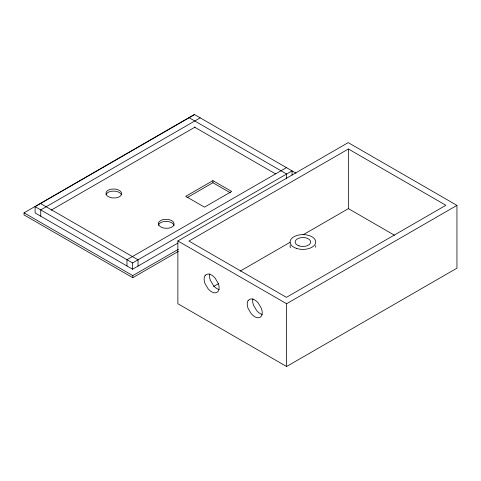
<?xml version="1.0" encoding="UTF-8"?>
<svg xmlns="http://www.w3.org/2000/svg" width="481" height="481" viewBox="0 0 481 481"><rect width="100%" height="100%" fill="white"/><g stroke="black" fill="none" stroke-linecap="round" stroke-linejoin="round"><path stroke-width="0.72" d="M158.483 225.355L158.598 224.898A7.498 4.329 0 0 1 164.544 221.458L167.749 221.494A8.159 4.708 0 0 1 173.9 225.048L174.044 225.505M248.07 300.661L249.429 299.374L251.286 298.929A10.907 6.295 60 0 1 258.177 302.91L261.393 308.357A9.969 5.754 60 0 1 261.393 316.047L260.035 317.334L258.177 317.779A10.907 6.295 60 0 1 251.286 313.798L248.07 308.351A9.969 5.754 60 0 1 248.07 300.661M178.295 251.431L132.78 277.705L24.05 214.929L24.05 212.836L194.396 114.49L296.013 173.154M177.976 243.025L132.594 269.228L35.113 212.945L35.113 206.668L194.583 114.598M200.21 117.845L40.735 209.914L40.735 216.191M51.106 210.203L195.021 127.116M212.927 180.64L185.744 196.332L204.491 207.155L231.674 191.462L212.927 180.64L212.927 182.732L187.037 197.679M286.448 167.629L126.972 259.704L126.972 265.981M35.113 206.668L132.594 262.951L292.069 170.875L292.069 175.06M177.868 240.957L348.22 142.61L456.95 205.387L456.95 268.164L286.604 366.51L177.868 303.733L177.868 240.957L286.604 303.733L456.95 205.387M348.406 148.996L188.931 241.065L286.417 297.348L445.887 205.279L348.406 148.996L348.406 208.634L394.546 235.275M24.05 212.836L132.78 275.613L178.295 249.338M213.564 286.484L218.753 283.489M240.145 271.14L290.061 242.316M303.024 234.836L348.406 208.634M189.147 117.737L286.634 174.014L286.634 178.902M194.348 127.014L275.583 173.918M212.927 182.732L230.381 192.809M40.548 203.529L138.029 259.812L138.029 266.089M106.157 194.348L106.103 192.496A7.498 4.329 0 0 1 112.055 189.057L115.26 189.093A8.159 4.708 0 0 1 121.41 192.647L121.471 194.498A7.498 4.329 0 0 1 115.518 197.938L112.314 197.901A8.159 4.708 0 0 1 106.163 194.348M286.604 303.733L286.604 366.51M132.78 275.613L132.78 277.705M132.594 262.951L132.594 269.228M209.836 273.851A9.969 5.754 60 0 0 210.389 280.321L213.606 285.768A10.907 6.295 60 0 0 219.114 289.556M252.958 298.749A9.969 5.754 60 0 0 253.505 305.213L256.728 310.66A10.907 6.295 60 0 0 262.229 314.448M315.692 245.665A12.813 7.395 0 0 1 315.596 247.246M290.392 247.763A12.813 7.395 0 0 1 290.229 245.136M106.097 194.589A7.498 4.329 0 0 1 112.055 191.155L115.26 191.185A8.159 4.708 0 0 1 121.41 194.739M158.483 223.262L158.652 224.657A8.159 4.708 0 0 0 164.809 228.204L168.007 228.241A7.498 4.329 0 0 0 173.966 224.807L173.906 222.956A8.159 4.708 0 0 0 167.749 219.402L164.544 219.372A7.498 4.329 0 0 0 158.586 222.805L158.483 223.262M205.339 275.258L204.954 275.769A9.969 5.754 60 0 0 204.948 283.459L208.171 288.907A10.907 6.295 60 0 0 215.055 292.881L216.919 292.442L218.278 291.149A9.969 5.754 60 0 0 218.278 283.459L215.061 278.012A10.907 6.295 60 0 0 208.171 274.038L206.313 274.483L205.339 275.258M296.506 248.412A12.813 7.395 0 0 0 315.728 242.009A12.813 7.395 0 0 0 296.506 235.6A12.813 7.395 0 0 0 296.506 248.412M299.038 245.881A7.75 4.473 0 0 0 310.66 242.009A7.75 4.473 0 0 0 299.038 238.131A7.75 4.473 0 0 0 299.038 245.881"/></g></svg>
